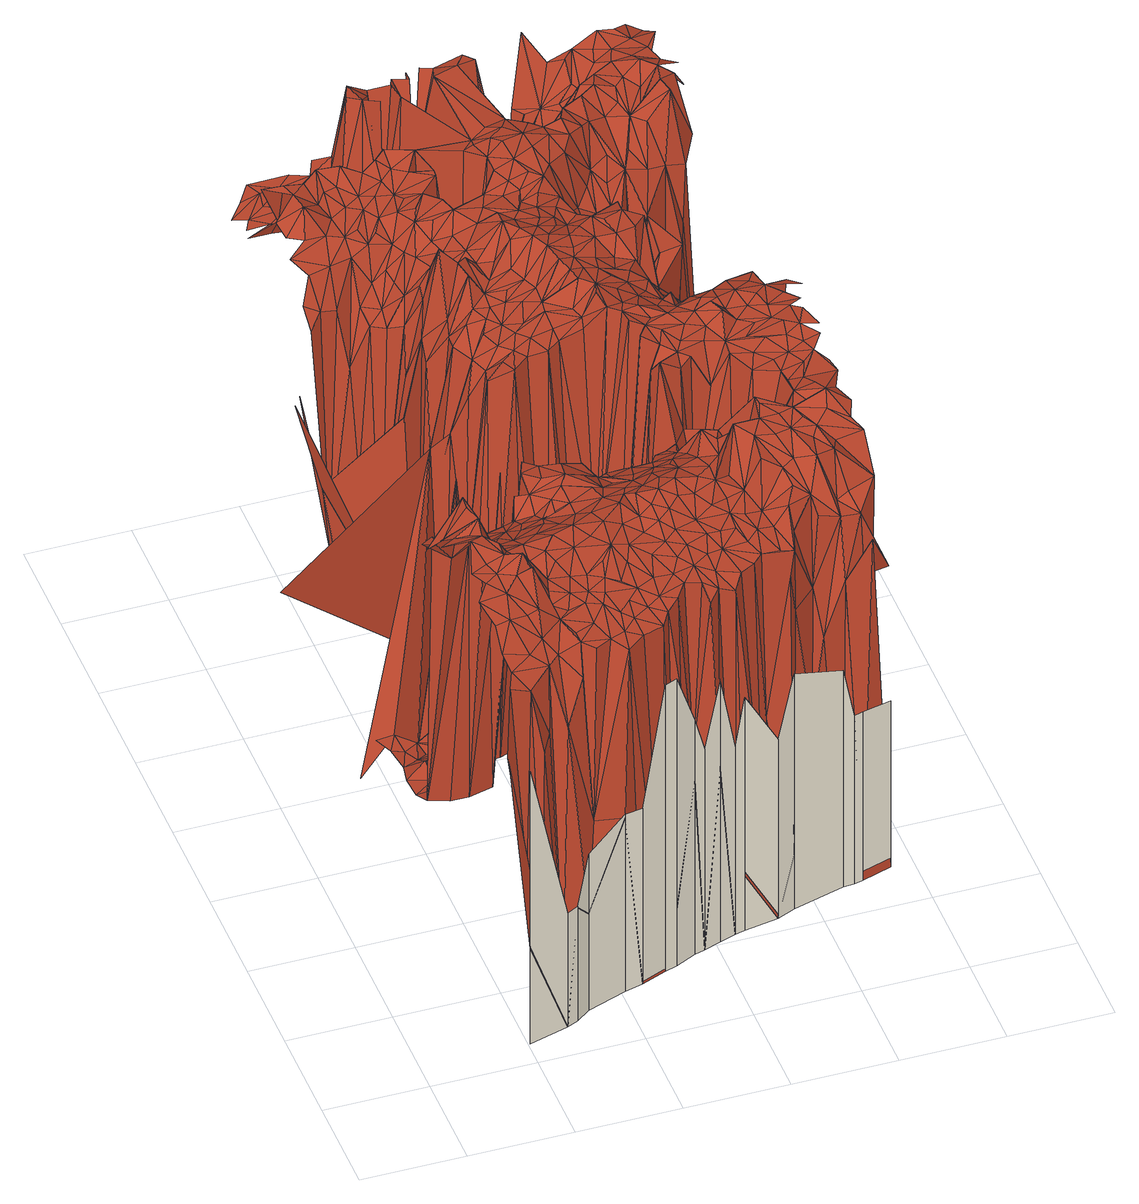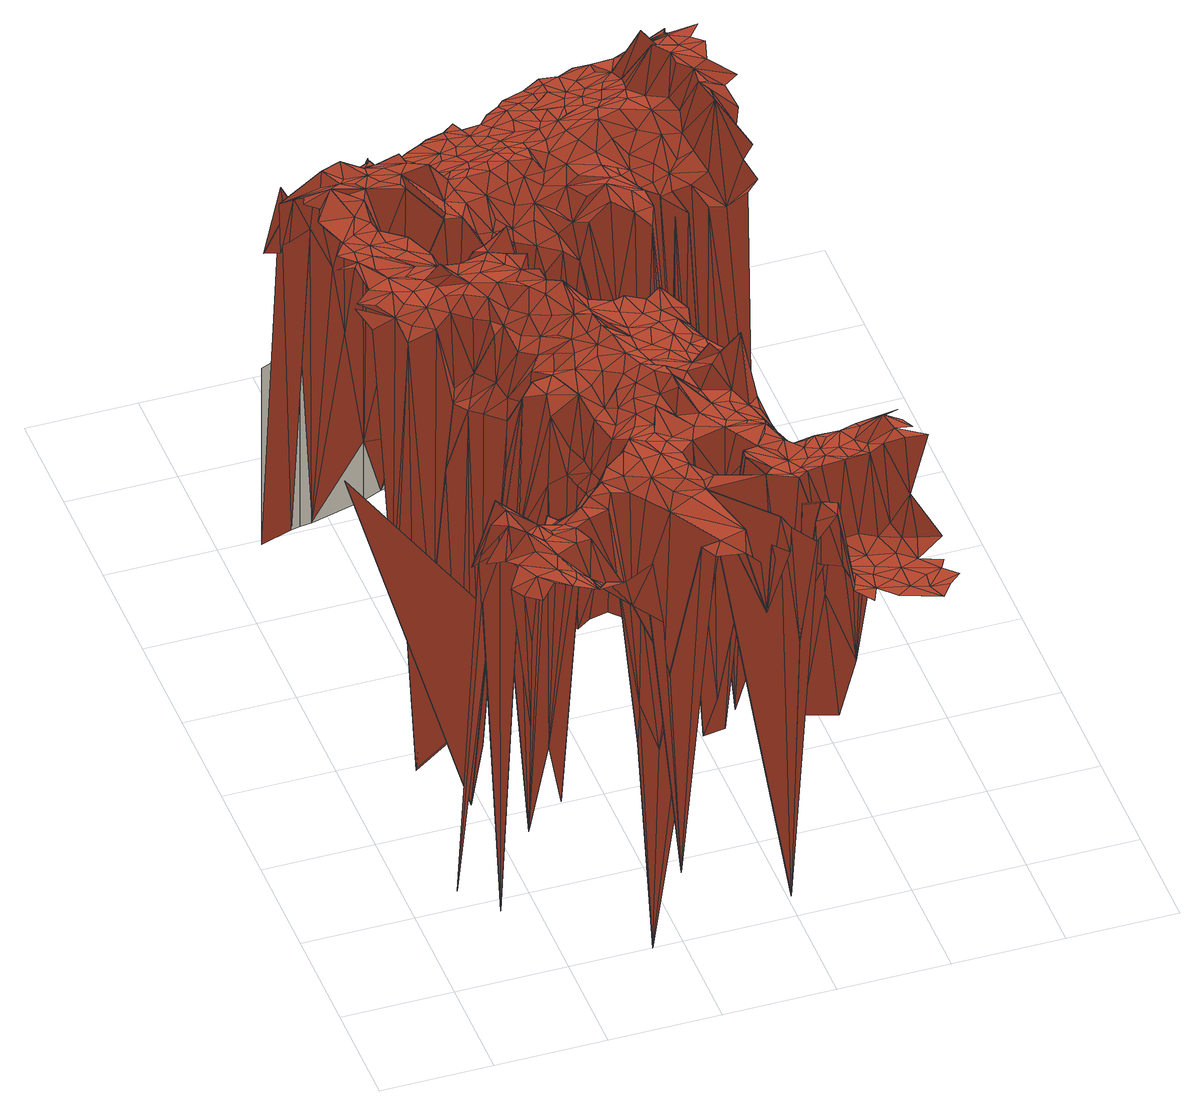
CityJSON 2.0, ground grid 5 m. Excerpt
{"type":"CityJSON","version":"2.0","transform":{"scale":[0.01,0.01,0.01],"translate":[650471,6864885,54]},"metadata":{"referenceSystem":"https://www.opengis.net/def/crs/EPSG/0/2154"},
"CityObjects":{
"building1":{"type":"Building","geometry":[{"type":"MultiSurface","lod":"2","boundaries":[[[0,1,2]],[[3,1,4]],[[5,0,2]],[[1,0,4]],[[6,3,4]],[[3,6,7]],[[0,6,4]],[[0,5,8]],[[8,9,10,11]],[[12,13,7]],[[13,14,15]],[[6,0,16]],[[14,17,15]],[[14,13,12]],[[6,18,7]],[[17,19,20]],[[6,16,21]],[[17,14,19]],[[0,22,16]],[[18,12,7]],[[22,0,8]],[[23,24,20]],[[16,22,21]],[[18,6,21]],[[24,25,26]],[[24,23,25]],[[19,23,20]],[[19,14,27]],[[28,14,12]],[[29,30,31]],[[26,29,31]],[[22,18,21]],[[32,22,8]],[[33,8,11,34]],[[14,28,27]],[[18,28,12]],[[23,19,35]],[[25,36,26]],[[23,36,25]],[[18,22,37]],[[38,19,27]],[[30,39,40]],[[30,29,41]],[[39,42,40]],[[19,38,35]],[[22,32,43]],[[42,44,45]],[[36,29,26]],[[28,18,46]],[[39,30,41]],[[28,38,27]],[[18,37,46]],[[37,22,43]],[[45,44,47]],[[48,23,35]],[[36,23,48]],[[49,33,34,50]],[[29,39,41]],[[42,39,51]],[[29,36,52]],[[44,42,51]],[[38,53,35]],[[54,55,47]],[[37,56,46]],[[57,28,46]],[[57,38,28]],[[55,54,58]],[[39,29,59]],[[60,29,52]],[[39,44,51]],[[36,60,52]],[[61,37,43]],[[44,54,47]],[[53,62,35]],[[38,57,53]],[[62,48,35]],[[61,56,37]],[[29,60,59]],[[56,63,46]],[[36,48,64]],[[54,65,58]],[[44,39,66]],[[63,57,46]],[[66,39,59]],[[60,36,64]],[[57,62,53]],[[54,44,67]],[[68,65,69]],[[44,70,67]],[[56,61,63]],[[48,62,71]],[[70,44,66]],[[72,73,68]],[[65,54,74]],[[57,63,75]],[[76,48,71]],[[65,77,69]],[[48,76,64]],[[60,78,59]],[[79,61,43]],[[62,57,80]],[[63,61,81]],[[72,68,69]],[[82,49,50,83]],[[78,66,59]],[[77,65,74]],[[84,54,67]],[[78,60,64]],[[85,70,66]],[[86,57,75]],[[87,73,88]],[[62,89,71]],[[77,72,69]],[[63,86,75]],[[73,72,88]],[[54,84,74]],[[89,62,80]],[[70,90,67]],[[66,78,91]],[[81,61,92]],[[80,57,93]],[[89,76,71]],[[63,81,92]],[[85,66,91]],[[76,94,64]],[[95,72,77]],[[94,78,64]],[[95,77,74]],[[57,86,93]],[[87,96,97]],[[86,63,92]],[[85,90,70]],[[90,84,67]],[[98,99,97]],[[100,87,88]],[[84,95,74]],[[101,61,79]],[[89,80,93]],[[87,100,96]],[[94,76,102]],[[61,101,92]],[[89,103,76]],[[104,72,105]],[[72,106,88]],[[96,98,97]],[[72,95,105]],[[76,103,102]],[[90,85,91]],[[78,107,91]],[[72,104,106]],[[108,100,88]],[[78,94,109]],[[95,84,110]],[[111,89,93]],[[112,90,91]],[[96,100,113]],[[107,78,109]],[[84,90,110]],[[103,89,111]],[[114,86,92]],[[86,114,93]],[[96,113,98]],[[115,95,110]],[[116,82,83,117]],[[118,94,102]],[[106,119,88]],[[119,108,88]],[[95,120,105]],[[121,104,105]],[[101,79,116]],[[113,100,122]],[[95,115,120]],[[101,123,92]],[[104,121,106]],[[103,118,102]],[[114,111,93]],[[107,124,91]],[[123,114,92]],[[94,118,109]],[[124,112,91]],[[125,100,108]],[[103,111,126]],[[100,125,122]],[[127,90,112]],[[90,128,110]],[[98,113,129]],[[128,115,110]],[[118,103,126]],[[120,121,105]],[[111,114,130]],[[115,128,120]],[[128,90,127]],[[125,113,122]],[[131,132,98]],[[119,125,108]],[[114,123,133]],[[134,107,109]],[[123,101,135]],[[111,136,126]],[[130,114,133]],[[136,111,130]],[[137,119,106]],[[138,101,116]],[[139,127,112]],[[118,134,109]],[[121,137,106]],[[124,107,140]],[[125,141,113]],[[123,142,133]],[[124,139,112]],[[113,143,129]],[[107,134,140]],[[128,144,120]],[[145,121,120]],[[141,143,113]],[[142,123,135]],[[101,138,135]],[[128,127,146]],[[138,116,117,147]],[[148,125,119]],[[119,137,149]],[[148,119,149]],[[144,145,120]],[[136,150,126]],[[142,151,133]],[[127,139,146]],[[139,124,140]],[[152,118,126]],[[153,131,154]],[[121,145,155]],[[156,130,133]],[[128,157,144]],[[134,118,158]],[[137,121,155]],[[157,128,146]],[[131,98,129]],[[125,159,141]],[[156,136,130]],[[144,157,145]],[[149,137,160]],[[150,152,126]],[[148,149,160]],[[151,156,133]],[[125,148,159]],[[161,142,135]],[[118,152,158]],[[151,142,162]],[[134,163,140]],[[163,139,140]],[[139,164,146]],[[138,161,135]],[[165,166,167]],[[136,152,150]],[[145,168,155]],[[136,156,169]],[[145,157,170]],[[152,136,169]],[[168,137,155]],[[164,139,171]],[[164,157,146]],[[129,143,172]],[[142,161,162]],[[173,143,141]],[[137,168,160]],[[154,165,174]],[[139,175,171]],[[176,148,160]],[[177,134,158]],[[156,151,162]],[[178,138,147,179]],[[175,139,163]],[[161,138,180]],[[181,182,183]],[[163,134,184]],[[145,170,185]],[[168,145,185]],[[159,173,141]],[[168,176,160]],[[170,157,186]],[[159,148,187]],[[175,164,171]],[[148,176,187]],[[156,188,169]],[[143,173,189]],[[188,152,169]],[[134,177,184]],[[157,164,190]],[[166,181,183]],[[152,177,158]],[[143,189,172]],[[182,181,191]],[[166,165,192]],[[161,193,162]],[[194,156,162]],[[193,161,180]],[[195,176,168]],[[164,175,190]],[[157,196,186]],[[197,129,172]],[[198,170,186]],[[193,194,162]],[[176,199,187]],[[196,157,190]],[[197,131,129]],[[195,168,185]],[[176,195,199]],[[173,159,187]],[[170,198,185]],[[188,156,200]],[[201,152,188]],[[202,203,191]],[[181,166,204]],[[156,194,200]],[[205,193,180]],[[173,206,189]],[[207,178,179,208]],[[181,202,191]],[[177,152,209]],[[210,175,163]],[[199,173,187]],[[165,211,192]],[[212,213,214]],[[210,163,184]],[[189,206,172]],[[196,198,186]],[[215,166,192]],[[201,188,200]],[[152,201,209]],[[216,203,217]],[[194,193,218]],[[216,212,214]],[[175,219,190]],[[165,154,220]],[[166,221,204]],[[195,222,199]],[[223,195,185]],[[193,205,224]],[[202,181,204]],[[198,223,185]],[[222,173,199]],[[177,225,184]],[[193,224,218]],[[166,215,221]],[[203,202,217]],[[211,165,220]],[[212,226,213]],[[222,195,227]],[[198,196,228]],[[194,229,200]],[[206,173,230]],[[231,201,200]],[[210,219,175]],[[177,209,225]],[[232,226,233]],[[206,234,172]],[[205,235,224]],[[236,196,190]],[[225,210,184]],[[237,232,233]],[[238,215,192]],[[234,197,172]],[[224,235,218]],[[195,239,227]],[[240,194,218]],[[239,195,223]],[[212,216,217]],[[209,201,241]],[[223,198,242]],[[173,222,243]],[[198,228,242]],[[244,207,208,245]],[[246,131,197]],[[211,238,192]],[[219,236,190]],[[229,231,200]],[[131,247,154]],[[194,240,229]],[[230,173,243]],[[235,205,244]],[[234,246,197]],[[131,246,248]],[[221,249,204]],[[215,250,221]],[[154,247,220]],[[251,237,252]],[[249,202,204]],[[253,201,231]],[[235,240,218]],[[206,230,254]],[[255,222,227]],[[196,236,256]],[[234,206,254]],[[201,253,241]],[[247,131,257]],[[209,258,225]],[[210,236,219]],[[258,209,241]],[[196,259,228]],[[238,250,215]],[[226,212,260]],[[226,261,233]],[[262,211,220]],[[221,250,263]],[[264,131,248]],[[261,237,233]],[[239,255,227]],[[265,251,252]],[[202,266,217]],[[246,234,267]],[[222,255,243]],[[249,221,263]],[[268,212,217]],[[259,196,256]],[[269,210,225]],[[231,229,270]],[[271,235,244]],[[272,239,223]],[[228,273,242]],[[272,223,242]],[[131,264,257]],[[247,274,220]],[[265,275,276]],[[249,266,202]],[[237,277,252]],[[246,278,248]],[[279,244,245,280]],[[261,226,260]],[[240,235,281]],[[274,262,220]],[[282,247,257]],[[212,268,260]],[[253,231,270]],[[258,269,225]],[[250,238,283]],[[236,210,284]],[[262,274,211]],[[285,238,211]],[[237,261,286]],[[235,271,287]],[[240,288,229]],[[234,289,267]],[[290,258,241]],[[291,230,243]],[[228,259,273]],[[236,259,256]],[[275,292,293]],[[278,246,267]],[[235,287,281]],[[277,237,286]],[[266,268,217]],[[210,269,284]],[[289,234,254]],[[282,274,247]],[[253,290,241]],[[277,265,252]],[[250,294,263]],[[278,264,248]],[[211,274,295]],[[293,292,296]],[[229,288,270]],[[254,230,297]],[[298,255,239]],[[273,272,242]],[[269,258,299]],[[285,211,295]],[[238,285,283]],[[239,272,300]],[[301,249,263]],[[294,250,283]],[[288,240,281]],[[298,239,300]],[[302,282,257]],[[255,303,243]],[[299,258,304]],[[258,290,304]],[[264,302,257]],[[289,278,267]],[[259,236,305]],[[230,291,297]],[[294,301,263]],[[306,261,260]],[[268,307,260]],[[308,253,270]],[[275,265,309]],[[310,266,249]],[[292,275,311]],[[261,306,286]],[[271,312,287]],[[277,313,265]],[[290,253,314]],[[315,272,273]],[[287,312,281]],[[268,266,316]],[[311,275,309]],[[317,269,299]],[[259,315,273]],[[303,291,243]],[[288,308,270]],[[318,277,286]],[[298,303,255]],[[319,289,254]],[[320,236,284]],[[274,282,321]],[[301,310,249]],[[274,322,295]],[[307,306,260]],[[269,317,284]],[[236,320,305]],[[292,323,296]],[[324,279,280,325]],[[312,288,281]],[[282,302,321]],[[253,308,314]],[[322,285,295]],[[326,294,283]],[[285,326,283]],[[319,254,297]],[[272,315,327]],[[307,268,316]],[[266,310,328]],[[290,329,304]],[[264,278,330]],[[312,271,324]],[[277,318,313]],[[331,299,304]],[[302,264,330]],[[272,332,300]],[[306,318,286]],[[265,313,309]],[[329,290,314]],[[278,289,333]],[[320,259,305]],[[315,259,334]],[[332,298,300]],[[301,294,335]],[[331,317,299]],[[288,312,336]],[[337,266,328]],[[308,288,338]],[[317,320,284]],[[322,274,339]],[[329,331,304]],[[266,337,316]],[[259,320,334]],[[274,321,339]],[[306,307,340]],[[341,294,326]],[[342,272,327]],[[285,322,343]],[[307,316,340]],[[344,292,311]],[[326,285,343]],[[319,345,289]],[[346,278,333]],[[288,336,338]],[[294,341,335]],[[315,347,327]],[[303,298,348]],[[315,334,349]],[[344,323,292]],[[344,311,309]],[[350,312,324]],[[345,319,297]],[[291,351,297]],[[310,337,328]],[[289,345,333]],[[352,310,301]],[[303,351,291]],[[318,306,353]],[[278,354,330]],[[312,350,336]],[[355,324,325,356]],[[308,357,314]],[[342,332,272]],[[358,302,330]],[[354,278,346]],[[321,302,359]],[[298,332,348]],[[347,315,349]],[[360,329,314]],[[352,301,335]],[[313,318,361]],[[362,350,324]],[[331,329,363]],[[364,306,340]],[[334,320,365]],[[317,331,366]],[[313,367,309]],[[357,308,338]],[[368,345,297]],[[316,369,340]],[[347,342,327]],[[351,368,297]],[[310,352,370]],[[371,341,326]],[[320,317,372]],[[310,370,373]],[[306,364,353]],[[374,322,339]],[[322,374,343]],[[302,358,359]],[[321,375,339]],[[337,369,316]],[[337,310,373]],[[341,371,335]],[[374,326,343]],[[357,360,314]],[[376,346,333]],[[336,377,338]],[[334,378,349]],[[361,318,353]],[[351,303,379]],[[329,360,363]],[[303,348,379]],[[380,344,309]],[[323,344,381]],[[336,350,382]],[[354,358,330]],[[372,317,366]],[[313,361,367]],[[369,364,340]],[[378,334,365]],[[350,362,383]],[[332,342,348]],[[371,326,384]],[[345,385,333]],[[386,331,363]],[[326,374,384]],[[371,352,335]],[[375,321,359]],[[331,386,366]],[[376,354,346]],[[387,347,349]],[[370,352,373]],[[377,357,338]],[[377,336,382]],[[388,374,339]],[[375,388,339]],[[385,376,333]],[[320,389,365]],[[390,380,309]],[[391,345,368]],[[387,342,347]],[[367,390,309]],[[369,337,392]],[[351,393,368]],[[378,394,349]],[[389,320,372]],[[358,354,395]],[[337,373,392]],[[394,387,349]],[[364,396,353]],[[360,397,363]],[[351,379,398]],[[385,345,391]],[[396,361,353]],[[354,376,395]],[[364,369,399]],[[360,357,400]],[[342,401,348]],[[402,350,383]],[[397,386,363]],[[350,402,382]],[[352,403,373]],[[358,404,359]],[[357,377,400]],[[383,362,405]],[[371,406,352]],[[348,401,379]],[[389,378,365]],[[407,344,380]],[[393,351,398]],[[406,371,384]],[[393,391,368]],[[405,355,356,408]],[[404,375,359]],[[404,358,395]],[[409,372,366]],[[374,388,410]],[[388,375,411]],[[386,409,366]],[[374,412,384]],[[344,407,381]],[[376,385,413]],[[342,387,414]],[[396,364,399]],[[415,377,382]],[[352,406,403]],[[397,360,416]],[[361,396,417]],[[376,418,395]],[[375,404,411]],[[401,342,414]],[[419,369,392]],[[379,420,398]],[[361,421,367]],[[390,407,380]],[[422,406,384]],[[369,419,399]],[[373,423,392]],[[412,374,410]],[[409,389,372]],[[412,422,384]],[[386,397,424]],[[401,420,379]],[[403,423,373]],[[402,415,382]],[[425,360,400]],[[426,394,378]],[[377,427,400]],[[378,389,428]],[[402,383,405]],[[418,404,395]],[[426,387,394]],[[421,390,367]],[[421,361,417]],[[409,386,424]],[[429,388,411]],[[360,425,416]],[[393,398,430]],[[376,413,431]],[[388,432,410]],[[391,393,433]],[[434,385,391]],[[387,426,414]],[[426,378,428]],[[377,415,435]],[[418,376,431]],[[403,406,436]],[[411,404,437]],[[420,401,438]],[[427,377,439]],[[440,396,399]],[[398,420,430]],[[385,434,413]],[[389,409,441]],[[407,390,442]],[[423,419,392]],[[396,443,417]],[[377,435,439]],[[406,422,444]],[[415,402,445]],[[404,418,446]],[[447,393,430]],[[393,447,433]],[[423,403,448]],[[449,397,416]],[[432,388,429]],[[390,421,442]],[[432,412,410]],[[427,425,400]],[[419,440,399]],[[389,450,428]],[[397,449,424]],[[429,411,437]],[[450,389,441]],[[451,401,414]],[[401,451,438]],[[422,412,452]],[[453,420,438]],[[396,440,454]],[[443,396,454]],[[409,450,441]],[[443,421,417]],[[434,391,433]],[[435,415,445]],[[403,436,455]],[[456,402,405]],[[403,455,448]],[[457,426,428]],[[436,406,455]],[[458,407,442]],[[420,459,430]],[[460,409,424]],[[425,427,439]],[[402,456,445]],[[404,461,437]],[[425,462,416]],[[412,432,452]],[[414,426,463]],[[420,453,459]],[[413,464,431]],[[419,423,465]],[[421,458,442]],[[466,404,446]],[[451,453,438]],[[462,449,416]],[[450,409,467]],[[440,419,465]],[[455,423,448]],[[468,406,444]],[[434,464,413]],[[469,405,408,470]],[[418,466,446]],[[422,468,444]],[[471,429,437]],[[418,431,472]],[[449,460,424]],[[473,447,430]],[[474,425,439]],[[451,414,463]],[[409,460,467]],[[475,407,476]],[[450,477,428]],[[435,474,439]],[[477,457,428]],[[407,458,476]],[[468,422,452]],[[440,478,454]],[[455,406,479]],[[426,457,480]],[[478,443,454]],[[421,443,481]],[[404,466,461]],[[447,482,433]],[[432,429,483]],[[459,473,430]],[[426,484,463]],[[484,426,480]],[[456,485,445]],[[458,421,486]],[[478,440,465]],[[423,487,465]],[[406,468,479]],[[425,474,488]],[[466,418,472]],[[473,489,447]],[[490,435,445]],[[491,450,467]],[[482,434,433]],[[431,464,472]],[[453,492,459]],[[425,493,462]],[[474,435,494]],[[495,471,437]],[[453,451,492]],[[432,496,452]],[[489,482,447]],[[457,477,480]],[[477,450,491]],[[423,455,497]],[[461,495,437]],[[493,425,488]],[[493,449,462]],[[485,490,445]],[[443,498,481]],[[499,421,481]],[[473,459,500]],[[460,449,501]],[[421,499,486]],[[502,429,471]],[[487,423,497]],[[464,434,503]],[[443,478,504]],[[429,502,483]],[[459,492,500]],[[460,501,467]],[[456,505,485]],[[458,506,476]],[[506,458,486]],[[502,432,483]],[[435,490,494]],[[496,468,452]],[[449,493,507]],[[508,484,480]],[[474,509,488]],[[510,451,463]],[[511,478,465]],[[434,482,503]],[[498,443,504]],[[484,510,463]],[[512,491,467]],[[432,502,496]],[[513,474,494]],[[487,511,465]],[[477,508,480]],[[514,455,479]],[[515,449,507]],[[512,477,491]],[[498,499,481]],[[505,490,485]],[[509,493,488]],[[449,515,501]],[[501,512,467]],[[492,451,516]],[[495,502,471]],[[473,517,489]],[[508,518,484]],[[499,506,486]],[[509,474,513]],[[468,514,479]],[[464,519,472]],[[517,473,500]],[[505,456,520]],[[518,510,484]],[[464,521,522]],[[466,523,461]],[[521,464,503]],[[517,482,489]],[[524,464,522]],[[478,511,504]],[[490,513,494]],[[525,466,472]],[[526,487,527]],[[527,487,497]],[[511,487,526]],[[455,528,497]],[[493,515,507]],[[492,529,500]],[[523,495,461]],[[528,455,514]],[[468,496,530]],[[508,477,531]],[[499,498,532]],[[477,512,533]],[[534,451,510]],[[496,502,535]],[[493,509,536]],[[506,499,537]],[[512,501,538]],[[532,498,504]],[[464,524,519]],[[451,534,516]],[[502,495,539]],[[511,526,527]],[[482,540,503]],[[541,509,513]],[[482,517,542]],[[543,517,500]],[[490,541,513]],[[477,533,531]],[[511,532,504]],[[519,525,472]],[[544,490,505]],[[521,524,522]],[[525,523,466]],[[468,545,514]],[[508,546,518]],[[499,532,547]],[[529,543,500]],[[493,548,515]],[[495,523,539]],[[549,496,535]],[[548,493,536]],[[550,512,538]],[[541,490,551]],[[552,492,516]],[[544,505,520]],[[502,553,535]],[[540,521,503]],[[540,482,542]],[[545,468,530]],[[496,549,530]],[[554,469,470,555]],[[556,506,537]],[[456,554,520]],[[492,552,529]],[[499,557,537]],[[512,550,533]],[[557,499,547]],[[553,502,539]],[[546,508,531]],[[490,544,551]],[[509,558,536]],[[559,510,518]],[[515,560,501]],[[501,560,538]],[[561,527,497]],[[509,541,562]],[[517,540,542]],[[511,527,563]],[[545,528,514]],[[518,546,564]],[[532,557,547]],[[553,549,535]],[[517,543,565]],[[528,561,497]],[[524,521,566]],[[558,548,536]],[[558,509,562]],[[567,550,538]],[[552,543,529]],[[557,556,537]],[[534,552,516]],[[523,568,539]],[[524,569,519]],[[559,518,564]],[[559,534,510]],[[540,517,565]],[[548,560,515]],[[569,525,519]],[[570,544,520]],[[568,553,539]],[[521,540,566]],[[523,525,571]],[[549,572,530]],[[573,541,551]],[[557,532,574]],[[569,524,566]],[[553,572,549]],[[560,567,538]],[[527,561,563]],[[546,575,564]],[[544,573,551]],[[545,561,528]],[[576,532,511]],[[554,570,520]],[[568,523,571]],[[543,552,577]],[[543,578,565]],[[579,545,530]],[[552,534,580]],[[556,557,581]],[[582,511,563]],[[541,573,562]],[[572,579,530]],[[534,559,580]],[[525,569,583]],[[548,558,584]],[[585,540,565]],[[560,548,586]],[[578,543,577]],[[540,587,566]],[[588,550,567]],[[533,589,531]],[[550,589,533]],[[553,568,590]],[[591,559,564]],[[581,557,574]],[[572,553,590]],[[548,584,586]],[[575,591,564]],[[589,546,531]],[[525,592,571]],[[573,558,562]],[[587,569,566]],[[592,525,583]],[[573,544,593]],[[580,559,594]],[[532,576,574]],[[576,511,582]],[[558,573,584]],[[595,568,571]],[[560,588,567]],[[587,540,596]],[[561,545,597]],[[598,544,570]],[[578,599,565]],[[552,600,577]],[[599,585,565]],[[575,546,601]],[[552,580,602]],[[603,545,579]],[[540,585,604]],[[605,570,554]],[[606,569,587]],[[607,581,574]],[[544,598,593]],[[572,608,579]],[[588,560,609]],[[561,610,563]],[[550,588,611]],[[600,578,577]],[[612,560,586]],[[613,572,590]],[[559,591,614]],[[540,604,596]],[[545,603,597]],[[614,591,575]],[[572,613,615]],[[608,572,615]],[[568,616,590]],[[610,582,563]],[[580,594,602]],[[584,612,586]],[[569,617,583]],[[560,618,609]],[[619,554,555,620]],[[594,559,621]],[[600,552,602]],[[616,568,595]],[[622,607,574]],[[610,561,597]],[[584,573,623]],[[605,598,570]],[[624,605,554]],[[598,573,593]],[[589,550,611]],[[560,612,618]],[[608,603,579]],[[592,625,571]],[[569,606,617]],[[599,578,626]],[[625,595,571]],[[546,589,601]],[[585,599,604]],[[604,587,596]],[[578,600,626]],[[559,614,621]],[[576,622,574]],[[617,592,583]],[[606,587,627]],[[616,613,590]],[[612,584,623]],[[582,610,628]],[[576,582,628]],[[573,598,623]],[[629,614,575]],[[630,588,609]],[[613,631,615]],[[605,624,632]],[[632,619,620,633]],[[607,622,634]],[[629,575,601]],[[618,630,609]],[[587,604,635]],[[603,636,597]],[[625,616,595]],[[594,637,602]],[[627,587,635]],[[636,610,597]],[[603,608,638]],[[604,599,639]],[[625,592,640]],[[592,617,640]],[[637,594,621]],[[588,641,611]],[[642,608,615]],[[612,630,618]],[[613,616,643]],[[600,644,626]],[[610,645,628]],[[606,627,646]],[[647,599,626]],[[648,612,623]],[[622,649,634]],[[650,600,602]],[[588,630,641]],[[617,606,646]],[[651,605,632]],[[645,576,628]],[[598,652,623]],[[622,576,653]],[[631,642,615]],[[599,647,639]],[[636,603,638]],[[616,625,643]],[[654,598,605]],[[614,655,621]],[[644,600,650]],[[630,612,656]],[[613,657,631]],[[610,636,658]],[[644,647,626]],[[645,610,658]],[[659,589,611]],[[589,659,601]],[[605,651,660]],[[608,642,638]],[[652,661,623]],[[662,612,648]],[[661,648,623]],[[663,604,639]],[[637,650,602]],[[657,613,643]],[[612,662,656]],[[629,655,614]],[[654,605,660]],[[604,663,635]],[[664,625,640]],[[617,664,640]],[[598,654,652]],[[659,629,601]],[[655,637,621]],[[653,576,665]],[[625,666,643]],[[641,667,611]],[[622,653,668]],[[647,644,669]],[[670,627,635]],[[627,670,646]],[[647,663,639]],[[576,645,671]],[[642,636,638]],[[672,617,646]],[[673,622,668]],[[662,630,656]],[[630,667,641]],[[661,652,674]],[[661,662,648]],[[625,664,666]],[[651,632,675]],[[657,642,631]],[[675,632,633,676]],[[576,671,665]],[[652,654,674]],[[672,664,617]],[[677,659,611]],[[644,650,678]],[[666,657,643]],[[647,669,679]],[[629,659,680]],[[650,637,681]],[[669,644,682]],[[655,629,680]],[[637,655,681]],[[667,677,611]],[[636,642,683]],[[667,630,684]],[[636,685,658]],[[685,645,658]],[[670,672,646]],[[662,661,686]],[[630,662,687]],[[650,681,688]],[[644,678,682]],[[663,647,689]],[[651,690,660]],[[664,672,691]],[[663,692,635]],[[647,679,689]],[[693,653,665]],[[690,654,660]],[[645,685,671]],[[692,670,635]],[[685,636,683]],[[666,664,694]],[[680,659,695]],[[630,696,684]],[[697,650,688]],[[668,653,698]],[[642,657,699]],[[666,700,657]],[[642,701,683]],[[659,677,695]],[[678,650,702]],[[703,661,674]],[[669,704,679]],[[655,705,681]],[[677,667,706]],[[707,672,670]],[[654,703,674]],[[696,630,687]],[[671,693,665]],[[704,669,682]],[[708,664,691]],[[701,642,699]],[[655,680,709]],[[696,667,684]],[[661,703,686]],[[654,690,710]],[[664,711,694]],[[650,697,702]],[[700,666,694]],[[681,705,688]],[[672,708,691]],[[667,712,706]],[[692,663,689]],[[653,693,698]],[[713,655,709]],[[654,710,703]],[[657,700,699]],[[692,707,670]],[[655,713,714]],[[672,707,715]],[[716,662,686]],[[679,704,689]],[[705,697,688]],[[712,667,717]],[[667,696,717]],[[678,718,682]],[[671,685,693]],[[705,655,714]],[[662,716,687]],[[711,664,719]],[[708,672,715]],[[720,680,695]],[[701,721,683]],[[718,678,702]],[[722,677,706]],[[677,720,695]],[[664,708,719]],[[718,704,682]],[[721,685,683]],[[723,668,698]],[[711,724,694]],[[724,700,694]],[[680,720,709]],[[707,692,725]],[[696,712,717]],[[712,722,706]],[[726,701,699]],[[700,727,699]],[[728,696,687]],[[685,729,693]],[[703,716,686]],[[704,730,689]],[[731,692,689]],[[697,705,732]],[[722,720,677]],[[700,724,733]],[[700,733,727]],[[707,734,715]],[[735,713,709]],[[721,701,736]],[[724,711,719]],[[697,737,702]],[[701,726,736]],[[716,728,687]],[[693,738,698]],[[727,726,699]],[[734,707,725]],[[692,731,725]],[[685,739,729]],[[718,740,704]],[[734,708,715]],[[739,685,721]],[[737,718,702]],[[713,741,714]],[[742,723,698]],[[712,696,743]],[[696,728,744]],[[741,705,714]],[[720,735,709]],[[730,745,689]],[[737,697,732]],[[738,742,698]],[[745,731,689]],[[746,696,744]],[[729,747,693]],[[705,741,732]],[[733,724,748]],[[727,733,748]],[[713,735,749]],[[750,722,712]],[[704,751,730]],[[752,724,719]],[[741,713,749]],[[696,746,743]],[[740,751,704]],[[747,738,693]],[[740,718,753]],[[750,720,722]],[[718,737,753]],[[726,727,754]],[[708,755,719]],[[756,734,725]],[[724,752,748]],[[739,747,729]],[[757,721,736]],[[735,720,758]],[[750,712,743]],[[734,755,708]],[[731,759,725]],[[726,760,736]],[[757,739,721]],[[761,727,748]],[[751,745,730]],[[762,723,742]],[[720,750,758]],[[759,756,725]],[[763,737,732]],[[751,740,753]],[[727,761,754]],[[741,764,732]],[[742,738,765]],[[755,752,719]],[[731,745,759]],[[760,726,754]],[[747,739,766]],[[752,761,748]],[[738,747,767]],[[764,763,732]],[[739,757,766]],[[768,735,758]],[[735,768,749]],[[734,756,769]],[[737,770,753]],[[771,757,736]],[[772,750,743]],[[773,742,765]],[[768,741,749]],[[751,774,745]],[[760,771,736]],[[775,751,753]],[[773,762,742]],[[755,734,776]],[[761,752,777]],[[745,778,759]],[[752,755,777]],[[779,738,767]],[[738,779,765]],[[778,756,759]],[[776,734,769]],[[745,774,780]],[[750,781,758]],[[763,782,737]],[[778,745,780]],[[764,741,783]],[[774,751,775]],[[771,760,754]],[[756,778,769]],[[784,747,766]],[[741,768,783]],[[761,785,754]],[[781,768,758]],[[782,770,737]],[[747,786,767]],[[782,763,764]],[[757,787,766]],[[788,775,753]],[[785,771,754]],[[770,788,753]],[[771,787,757]],[[789,773,765]],[[747,784,786]],[[785,761,790]],[[786,779,767]],[[779,789,765]],[[787,784,766]],[[762,773,791]],[[768,792,783]],[[774,775,793]],[[774,793,780]],[[782,764,794]],[[795,761,777]],[[792,768,796]],[[797,764,783]],[[771,785,798]],[[782,788,770]],[[799,762,791]],[[800,778,780]],[[789,779,801]],[[775,788,793]],[[779,786,801]],[[761,795,790]],[[764,797,794]],[[787,771,802]],[[787,802,784]],[[803,773,789]],[[773,803,791]],[[755,804,777]],[[793,800,780]],[[805,771,798]],[[797,782,794]],[[788,782,806]],[[786,784,807]],[[802,771,805]],[[808,785,790]],[[803,789,801]],[[785,808,798]],[[784,802,807]],[[803,799,791]],[[788,800,793]],[[806,782,809]],[[786,810,801]],[[800,788,806]],[[811,755,776]],[[799,803,812]],[[795,808,790]],[[804,795,777]],[[809,782,813]],[[811,776,769]],[[808,805,798]],[[803,801,814]],[[778,815,769]],[[808,802,805]],[[816,786,807]],[[802,817,807]],[[801,810,814]],[[808,795,818]],[[802,808,817]],[[800,806,819]],[[812,803,820]],[[816,810,786]],[[821,803,814]],[[800,815,778]],[[795,822,818]],[[817,816,807]],[[822,808,818]],[[803,821,823]],[[755,811,804]],[[822,795,804]],[[803,824,820]],[[825,821,814]],[[810,825,814]],[[808,826,817]],[[824,803,823]],[[808,822,827]],[[808,827,828]],[[810,816,829]],[[826,808,828]],[[821,825,823]],[[830,816,817]],[[825,810,829]],[[826,830,817]],[[827,826,828]],[[824,831,820]],[[829,816,832]],[[816,830,832]],[[811,822,804]],[[811,769,833]],[[825,831,823]],[[831,824,823]],[[822,834,827]],[[830,826,832]],[[822,811,835]],[[826,827,836]],[[834,822,835]],[[825,829,837]],[[831,825,838]],[[829,832,839]],[[832,826,839]],[[827,834,836]],[[825,837,838]],[[811,834,835]],[[837,829,839]],[[826,836,840]],[[841,826,842]],[[826,841,839]],[[843,831,838]],[[826,844,842]],[[836,834,840]],[[834,811,845]],[[844,826,840]],[[837,846,838]],[[847,831,843]],[[846,843,838]],[[848,837,839]],[[841,848,839]],[[849,834,845]],[[845,811,833]],[[850,841,842]],[[834,849,840]],[[846,847,843]],[[844,850,842]],[[846,837,851]],[[837,848,851]],[[841,850,848]],[[849,845,833]],[[852,844,840]],[[847,846,853]],[[849,852,840]],[[848,850,854]],[[850,844,855]],[[856,846,851]],[[848,857,851]],[[858,847,853]],[[844,852,855]],[[846,856,853]],[[857,848,854]],[[850,857,854]],[[857,856,851]],[[859,850,855]],[[860,858,853]],[[857,850,861]],[[856,862,853]],[[863,860,853]],[[862,863,853]],[[862,864,863]]],"semantics":{"surfaces":[{"type":"RoofSurface"},{"type":"WallSurface"}],"values":[0,0,0,0,0,0,0,0,1,0,0,0,0,0,0,0,0,0,0,0,0,0,0,0,0,0,0,0,0,0,0,0,0,1,0,0,0,0,0,0,0,0,0,0,0,0,0,0,0,0,0,0,0,0,0,0,1,0,0,0,0,0,0,0,0,0,0,0,0,0,0,0,0,0,0,0,0,0,0,0,0,0,0,0,0,0,0,0,0,0,0,0,0,0,0,0,0,0,0,0,0,0,0,1,0,0,0,0,0,0,0,0,0,0,0,0,0,0,0,0,0,0,0,0,0,0,0,0,0,0,0,0,0,0,0,0,0,0,0,0,0,0,0,0,0,0,0,0,0,0,0,0,0,0,0,0,0,0,0,0,0,0,0,1,0,0,0,0,0,0,0,0,0,0,0,0,0,0,0,0,0,0,0,0,0,0,0,0,0,0,0,0,0,0,0,0,0,0,0,0,0,0,0,0,0,0,0,0,0,0,0,0,0,0,0,0,0,0,1,0,0,0,0,0,0,0,0,0,0,0,0,0,0,0,0,0,0,0,0,0,0,0,0,0,0,0,0,0,0,0,0,0,0,0,0,0,0,0,0,0,0,0,0,0,0,0,0,0,0,1,0,0,0,0,0,0,0,0,0,0,0,0,0,0,0,0,0,0,0,0,0,0,0,0,0,0,0,0,0,0,0,0,0,0,0,0,0,0,0,0,0,0,0,0,0,1,0,0,0,0,0,0,0,0,0,0,0,0,0,0,0,0,0,0,0,0,0,0,0,0,0,0,0,0,0,0,0,0,0,0,0,0,0,0,0,0,0,0,0,0,0,0,0,0,0,0,0,0,0,0,1,0,0,0,0,0,0,0,0,0,0,0,0,0,0,0,0,0,0,0,0,0,0,0,0,0,0,0,0,0,0,0,0,0,0,0,0,0,0,0,0,0,0,0,0,0,0,0,0,0,0,0,0,0,0,1,0,0,0,0,0,0,0,0,0,0,0,0,0,0,0,0,0,0,0,0,0,0,0,0,0,0,0,0,0,0,0,0,0,0,0,0,0,0,0,0,0,0,0,0,0,0,0,0,0,0,0,0,0,0,0,0,0,0,0,0,0,0,0,0,0,0,0,0,0,0,0,0,0,0,0,0,0,0,0,0,0,0,0,1,0,0,0,0,0,0,0,0,0,0,0,0,0,0,0,0,0,0,0,0,0,0,0,0,0,0,0,0,0,0,0,0,0,0,0,0,0,0,0,0,0,0,0,0,0,0,0,0,0,0,0,0,0,0,0,0,0,0,0,0,0,1,0,0,0,0,0,0,0,0,0,0,0,0,0,0,0,0,0,0,0,0,0,0,0,0,0,0,0,0,0,0,0,0,0,0,0,0,0,0,0,0,0,0,0,0,0,0,0,0,0,0,0,0,0,0,0,0,0,0,0,0,0,0,0,0,0,0,0,0,0,0,0,0,0,0,0,0,0,0,0,0,0,0,0,0,0,0,0,0,0,0,0,0,0,0,0,0,0,0,0,0,0,0,1,0,0,0,0,0,0,0,0,0,0,0,0,0,0,0,0,0,0,0,0,0,0,0,0,0,0,0,0,0,0,0,0,0,0,0,0,0,0,0,0,0,0,0,0,0,0,0,0,0,0,0,0,0,0,0,0,0,0,0,0,0,0,0,0,0,0,0,0,0,0,0,0,0,0,0,0,0,0,0,0,0,0,0,0,0,0,0,0,0,0,0,0,0,0,0,0,0,0,0,0,0,0,0,0,0,0,0,0,0,0,0,0,0,0,0,0,0,1,0,0,0,0,0,0,0,0,0,0,0,0,0,0,0,0,0,0,0,0,0,0,0,0,0,0,0,0,0,0,0,0,0,0,0,0,0,0,0,0,0,0,0,0,0,0,0,0,0,0,0,0,0,0,0,0,0,0,0,0,0,0,0,0,0,0,0,0,0,0,0,0,0,0,0,0,0,0,0,0,0,0,0,0,0,0,0,0,0,0,0,0,0,0,0,0,0,0,0,0,0,0,0,0,0,0,0,0,0,0,0,0,0,0,0,0,0,0,0,0,0,0,0,0,0,0,0,0,0,0,0,0,0,0,0,0,0,0,0,0,0,0,0,0,0,0,0,0,0,0,0,0,0,0,0,0,0,0,0,0,1,0,0,0,0,0,0,0,0,0,0,0,0,0,0,0,0,0,0,0,0,0,0,0,0,0,0,0,0,0,0,0,0,0,0,0,0,0,0,0,0,0,0,0,0,0,0,0,0,0,0,0,0,0,0,0,0,0,0,0,0,0,0,0,0,0,0,0,0,0,0,0,0,0,0,0,0,0,0,0,0,0,0,0,0,0,0,0,0,0,0,0,0,0,0,0,0,0,0,0,0,0,0,0,0,0,0,0,0,0,0,0,0,0,0,0,0,0,0,0,0,0,0,0,1,0,0,0,0,0,0,0,0,0,0,0,0,0,0,0,0,0,0,0,0,0,0,0,0,0,0,0,0,0,0,0,0,0,1,0,0,0,0,0,0,0,0,0,0,0,0,0,0,0,0,0,0,0,0,0,0,0,0,0,0,0,0,0,0,0,0,0,0,0,0,0,0,0,0,0,0,0,0,0,0,0,0,0,0,0,0,0,0,0,0,0,0,0,0,0,0,0,0,0,0,0,0,0,0,0,0,0,0,0,0,0,0,0,0,0,1,0,0,0,0,0,0,0,0,0,0,0,0,0,0,0,0,0,0,0,0,0,0,0,0,0,0,0,0,0,0,0,0,0,0,0,0,0,0,0,0,0,0,0,0,0,0,0,0,0,0,0,0,0,0,0,0,0,0,0,0,0,0,0,0,0,0,0,0,0,0,0,0,0,0,0,0,0,0,0,0,0,0,0,0,0,0,0,0,0,0,0,0,0,0,0,0,0,0,0,0,0,0,0,0,0,0,0,0,0,0,0,0,0,0,0,0,0,0,0,0,0,0,0,0,0,0,0,0,0,0,0,0,0,0,0,0,0,0,0,0,0,0,0,0,0,0,0,0,0,0,0,0,0,0,0,0,0,0,0,0,0,0,0,0,0,0,0,0,0,0,0,0,0,0,0,0,0,0,0,0,0,0,0,0,0,0,0,0,0,0,0,0,0,0,0,0,0,0,0,0,0,0,0,0,0,0,0,0,0,0,0,0,0,0,0,0,0,0,0,0,0,0,0,0,0,0,0,0,0,0,0,0,0,0,0,0,0,0,0,0,0,0,0,0,0,0,0,0,0,0,0,0,0,0,0,0,0,0,0,0,0,0,0,0,0,0,0,0,0,0,0,0,0,0,0,0,0,0,0,0,0,0,0,0,0,0,0,0,0,0,0,0,0,0,0,0,0,0,0,0,0,0,0,0,0,0,0,0,0,0,0,0,0,0,0,0,0,0,0,0,0,0,0,0,0,0,0,0,0,0,0,0,0,0,0,0,0,0,0,0,0,0,0,0,0,0,0,0,0,0,0,0,0,0,0,0,0,0,0,0,0,0,0,0,0,0]}}]}
},
"vertices":[
[546,71,691],[399,113,1718],[391,59,1709],[436,185,2041],[483,100,1047],[470,14,689],[534,192,1998],[466,254,2077],[662,70,141],[470,14,141],[470,14,1700],[662,70,791],[572,316,2099],[445,321,2133],[517,427,2225],[448,413,2221],[570,108,1707],[399,496,2302],[648,279,2044],[535,519,2298],[463,585,2321],[624,202,1722],[670,149,375],[526,626,2326],[419,650,2338],[497,686,2342],[469,810,2383],[604,446,2211],[650,375,2122],[533,839,2372],[428,923,2318],[358,879,2322],[718,96,789],[718,96,141],[718,96,795],[608,596,2321],[587,700,2362],[714,212,1727],[663,461,2219],[548,942,2388],[395,999,2254],[492,899,2339],[422,1053,2207],[786,147,695],[527,1088,2397],[369,1107,2129],[705,318,2059],[428,1154,2101],[653,655,2388],[786,147,141],[786,147,1032],[523,1018,2396],[588,774,2367],[667,552,2386],[526,1229,1935],[391,1236,2048],[798,254,1953],[767,471,2125],[453,1284,2034],[616,900,2216],[646,843,2249],[839,236,1139],[750,550,2145],[818,346,2080],[723,771,2225],[460,1369,459],[635,986,2167],[576,1149,2073],[437,1447,436],[514,1444,445],[610,1058,2123],[761,616,2173],[536,1514,441],[431,1557,433],[616,1265,1984],[816,405,2086],[774,671,2194],[558,1342,451],[733,881,2235],[979,219,1132],[819,518,2123],[882,314,2052],[979,219,141],[979,219,1152],[668,1196,2063],[692,1086,2119],[911,439,2091],[468,1704,381],[533,1609,476],[853,598,2152],[744,1139,2100],[725,982,2181],[957,350,2057],[906,538,2127],[807,793,2248],[644,1335,456],[508,1808,374],[447,1823,384],[494,1907,398],[407,1898,396],[534,1713,398],[1024,296,2018],[837,742,2224],[882,680,2171],[593,1471,441],[651,1419,449],[633,1561,439],[822,956,2212],[602,1675,425],[868,865,2266],[758,1214,2067],[938,596,2139],[797,1092,2132],[580,1849,375],[983,521,2114],[709,1279,1990],[1069,240,141],[1069,240,1145],[939,792,2234],[674,1635,432],[761,1359,461],[739,1490,447],[591,1770,369],[1033,378,2056],[890,1053,2175],[679,1733,404],[959,676,2162],[826,1169,2100],[816,1232,2067],[614,1945,241],[1008,576,2130],[787,2278,1657],[345,1928,172],[1046,469,2090],[972,900,2267],[1114,358,2028],[1032,647,2151],[794,1554,444],[1189,290,141],[908,1116,2146],[939,980,2218],[673,1822,372],[1098,437,2070],[673,1895,395],[841,1305,2144],[822,1393,1147],[898,1195,2106],[1189,290,1776],[754,1700,435],[728,1602,439],[1050,725,2178],[1102,527,2099],[1109,788,2207],[80,2234,1065],[761,2386,428],[832,1467,2152],[1160,579,2111],[901,1276,2163],[1032,840,2235],[782,1796,370],[812,1640,457],[1218,391,2028],[1175,481,2075],[1028,1031,2209],[971,1184,2187],[454,2763,1138],[507,2821,744],[361,2791,1666],[863,1557,447],[1099,621,2132],[904,1404,2179],[962,1105,2170],[828,2047,1654],[863,1867,382],[321,2738,1665],[1032,1113,2206],[821,1717,465],[1114,905,2248],[1248,308,141],[1248,308,1781],[1248,308,461],[493,2901,2024],[422,2919,2062],[437,2858,1964],[1084,975,2248],[943,1501,2158],[969,1311,2207],[854,1779,426],[1159,710,2154],[756,1922,378],[1030,1220,2223],[467,2981,2177],[565,2771,426],[1257,448,2051],[1241,521,2087],[928,1584,444],[1065,1270,2239],[810,2162,38],[993,1422,2184],[885,1690,459],[1248,619,2115],[1192,788,2185],[572,3001,2185],[401,3038,2241],[573,2909,2007],[1350,357,1136],[853,1957,116],[1350,357,141],[1350,357,1480],[1199,895,2213],[1174,1082,2224],[726,2666,1148],[521,3202,2379],[401,3226,2301],[419,3142,2276],[638,2805,1124],[490,3100,2278],[591,3113,2265],[1323,502,2069],[1153,1165,2222],[750,2517,1656],[612,2848,1712],[955,1731,436],[1009,1557,450],[1308,401,1176],[1226,1008,2240],[504,3297,2376],[976,1663,437],[1079,1365,2221],[1342,625,2105],[929,1895,384],[1280,732,2148],[385,3379,2374],[484,3369,2377],[886,2080,1111],[1376,452,1203],[1207,1180,2193],[483,3432,2123],[714,2732,434],[1044,1644,443],[1374,571,2088],[1282,847,2182],[1097,1492,1741],[1016,1786,445],[1400,372,141],[1400,372,1287],[860,2220,1769],[786,2448,147],[823,2273,1448],[681,3030,2180],[703,2844,1931],[383,3549,1960],[485,3534,1972],[1359,781,2160],[976,2057,2167],[1074,1704,447],[1152,1280,2202],[846,2409,1125],[1287,924,2213],[1234,1333,2124],[614,3275,2306],[576,3364,2366],[769,2592,571],[684,2914,1991],[912,2340,2155],[516,3632,1942],[673,3095,2249],[921,2156,2009],[648,3201,2277],[1272,1086,2214],[1387,701,2129],[1483,401,1129],[1151,1567,1550],[1186,1400,2164],[856,2588,2023],[439,3706,1927],[412,3649,1920],[550,3523,1977],[968,2238,2148],[1483,401,141],[1483,401,1630],[1453,564,2073],[846,2499,1960],[764,2793,1943],[1298,1147,2194],[826,2736,1982],[578,3454,2011],[1460,466,2030],[1446,648,2105],[998,2145,2151],[1361,877,2204],[1097,1929,745],[533,3831,1953],[375,3745,1911],[776,2893,1969],[808,2664,1757],[439,3820,1934],[1080,1990,2258],[1137,1704,445],[1307,1036,2251],[1134,1647,448],[757,2975,2057],[925,2426,2143],[1140,1814,441],[1356,960,2235],[1279,1254,2141],[653,3421,2381],[658,3332,2322],[1451,756,2140],[607,3687,1962],[769,3053,2214],[519,3749,1948],[1520,528,2049],[598,3587,1959],[1424,834,2171],[1239,1442,2004],[726,3239,2290],[1365,1101,2225],[645,3499,1989],[1059,2094,2226],[1357,1211,2168],[944,2506,2171],[890,2676,2160],[499,3907,1949],[1561,428,141],[1561,428,1209],[856,2824,2078],[1212,1515,1777],[741,3121,2252],[1424,919,2222],[996,2396,2216],[1409,1023,2258],[1252,1618,447],[1068,2187,2241],[1302,1348,2094],[829,2992,2098],[1531,609,2081],[798,3210,2278],[1525,699,2108],[946,2624,2479],[722,3348,2321],[844,2925,2076],[1304,1615,452],[907,2766,2167],[615,3819,1969],[1121,2124,2251],[1037,2292,2233],[1302,1524,1735],[1256,1734,440],[1305,1421,2057],[1595,519,2021],[1201,1898,429],[877,3046,2190],[723,3476,2010],[1077,2366,2251],[1609,439,141],[1609,439,1473],[1555,794,2142],[1045,2454,2246],[1049,2529,2374],[1531,871,2166],[727,3588,1981],[1609,439,455],[1484,974,2237],[762,3418,2374],[1384,1282,2140],[1448,1127,2231],[718,3668,1983],[1158,2050,2261],[801,3283,2299],[817,3094,2236],[907,2970,2196],[1447,1216,2183],[852,3159,2258],[969,2800,2233],[1030,2613,2388],[1124,2297,2259],[1600,713,2105],[1410,1385,2089],[1259,1848,438],[673,3764,1977],[683,3875,1982],[1642,585,2063],[1668,475,1133],[934,2895,2220],[1159,2215,2268],[1501,1063,2262],[1374,1545,1727],[1006,2687,2236],[1485,1303,2136],[746,3725,1992],[1208,2152,2277],[872,3266,2292],[1249,2029,2289],[1404,1475,2012],[1114,2423,2262],[820,3493,2013],[1562,978,2224],[1262,1957,1673],[854,3385,2337],[1619,797,2136],[1364,1718,443],[1727,527,464],[928,3128,2296],[1117,2509,2272],[1775,469,141],[973,3022,2311],[764,3819,1999],[1775,469,1162],[1551,1165,2225],[1046,2776,2256],[1080,2657,2371],[1042,2851,2258],[1209,2249,2282],[1415,1601,455],[1714,619,2063],[1624,923,2184],[807,3584,1993],[1180,2411,2280],[926,3335,2309],[1345,1861,433],[854,3656,2013],[1016,2925,2265],[955,3253,2289],[1603,1054,2249],[1691,880,2153],[1483,1506,1831],[1694,805,2128],[1500,1362,2112],[1146,2700,2283],[1354,1962,715],[1246,2374,2298],[1132,2797,2285],[1309,2144,2307],[1312,2260,2314],[1761,660,2077],[1002,3095,2323],[1162,2569,2285],[1365,1774,441],[1722,729,2103],[928,3423,2361],[1545,1261,2172],[815,3712,2003],[889,3577,2012],[1049,3003,2319],[1761,591,1187],[1210,2476,2293],[1308,2061,2303],[981,3197,2306],[1674,1026,2232],[1575,1313,2150],[1476,1732,446],[1108,2914,2282],[1425,1830,438],[913,3495,2018],[1060,3171,2332],[1862,507,456],[1541,1446,2075],[848,3789,2016],[1408,1905,432],[1675,1108,2246],[1264,2579,2315],[1703,955,2174],[1524,1670,458],[1319,2320,2317],[986,3381,2326],[1296,2488,2318],[1651,1193,2233],[1150,3018,2337],[1862,507,141],[1862,507,1483],[1216,2664,2305],[1322,2413,2322],[1446,1980,1195],[1785,783,2114],[801,3905,2010],[877,3859,2048],[1623,1388,2115],[980,3465,2373],[1123,3086,2348],[1596,1455,2079],[941,3635,2029],[1437,2131,2347],[1207,2757,2307],[1538,1550,1493],[1858,542,2012],[910,3761,2453],[1049,3325,2335],[1756,867,2142],[1422,2061,2341],[1915,652,2061],[1645,1316,2160],[1508,1867,432],[1792,979,2179],[1853,667,2064],[1288,2655,2418],[1218,2897,2335],[1140,3224,2371],[999,3591,2043],[973,3726,2449],[1469,1961,1332],[1739,1167,2244],[1287,2752,2446],[1421,2204,2342],[1054,3524,1580],[1894,589,1775],[939,3835,2453],[1750,1061,2210],[1655,1492,2074],[1839,878,2128],[1611,1708,2332],[1105,3409,2379],[1712,1323,2274],[1863,788,2102],[1184,3114,2124],[1795,1134,2433],[1601,1820,2444],[1523,2043,2455],[1624,1623,2442],[1436,2426,2447],[1974,590,1139],[1472,2276,2449],[1379,2316,2334],[1383,2628,2435],[1461,2350,2442],[1421,2545,2434],[1097,3365,2272],[1143,3263,2369],[1209,3195,866],[1586,1931,2448],[1272,2981,2346],[1735,1462,1796],[1067,3620,262],[1758,1380,1377],[1673,1764,2420],[1286,2825,2436],[1862,951,2364],[1019,3791,2406],[1764,1257,2259],[1345,2693,2438],[1538,2236,2431],[1932,782,2209],[1514,2156,2448],[1579,2005,2445],[2008,683,1795],[1307,3065,2344],[1716,1574,2077],[1048,3701,2440],[1867,1062,2405],[1324,2907,2359],[1784,1300,2268],[1934,723,2106],[1651,1895,2433],[1357,2799,2398],[2113,576,141],[2113,576,1380],[1043,3873,2369],[1079,3758,1745],[1952,924,2309],[1735,1710,2403],[1919,1145,2423],[1310,3208,864],[1975,859,2250],[1276,3284,1112],[1725,1632,2373],[1607,2075,2432],[1525,2361,2426],[1873,1257,2093],[1432,2711,2410],[1509,2444,2425],[2041,632,1540],[1461,2640,2412],[1396,2857,2394],[2050,832,2201],[1150,3726,2418],[1776,1600,1550],[1365,3404,2368],[1693,1946,2420],[1662,2021,2443],[1379,3022,2350],[1706,1843,2434],[1134,3813,2423],[1306,3337,2375],[1530,2509,2421],[2011,951,2325],[1621,2194,2413],[1961,1051,2395],[1592,2358,2408],[1939,1262,2446],[1961,1457,2095],[1468,2782,2394],[1786,1674,2392],[1542,2603,2416],[2058,754,2141],[1769,1766,2411],[1519,2709,2392],[1633,2302,2398],[1386,3164,2380],[2165,760,2101],[1701,2137,2396],[1771,1942,2431],[1940,1556,1519],[1817,1852,2427],[1423,3075,2381],[1695,2264,2375],[2151,663,1809],[1605,2437,2400],[1169,3904,2371],[1451,3003,2379],[1947,1223,2439],[1386,3250,2390],[1989,1390,1758],[2040,1071,2392],[1487,2869,2380],[1871,1658,2215],[1435,2940,2366],[1539,2793,2367],[1644,2552,2415],[2013,1153,2418],[2165,582,141],[2165,582,1101],[1870,1743,2404],[1226,3769,1953],[2104,906,2353],[2165,582,1099],[1583,2750,2345],[1763,2062,2380],[1676,2375,2368],[1360,3358,2380],[1953,1640,2391],[2086,1178,2415],[1521,2953,2386],[2208,591,141],[2208,591,1106],[1236,3859,2391],[1737,2351,2358],[1483,3176,2411],[1906,1823,2416],[1516,3076,2409],[1759,2204,2351],[1609,2661,2403],[2041,1293,2203],[1574,3034,2401],[1575,2876,2350],[1832,1994,2410],[1436,3351,2403],[1705,2467,2350],[1809,2124,2354],[2127,1022,2355],[1243,3926,2372],[1884,1911,2436],[2269,633,2042],[2175,845,2125],[1324,3785,2442],[2259,766,2086],[1960,1720,2397],[2111,1118,2401],[1618,2945,2341],[1472,3296,2420],[2010,1500,2391],[2252,697,1792],[2192,930,2346],[2160,1071,2378],[1801,2288,2339],[1681,2702,2406],[1444,3451,2383],[1648,2805,2344],[2121,1265,2432],[1355,3885,2400],[1850,2073,2350],[1791,2427,2343],[1508,3410,2399],[1744,2553,2411],[1308,3933,2377],[2231,851,2156],[2354,637,141],[2354,637,1090],[2120,1435,2406],[1936,1981,2445],[1863,2167,2347],[2048,1597,2403],[1979,1817,2491],[1923,2072,2381],[1579,3205,2431],[2166,1187,2416],[1575,3320,2420],[2224,1008,2323],[2226,1127,2411],[1954,1896,2488],[1894,2277,2192],[2375,725,1788],[1718,2645,2425],[1875,2369,2178],[1553,3494,2367],[1709,2858,2183],[2113,1521,2407],[2243,1191,2470],[2017,1884,2433],[1445,3820,2443],[1682,3011,2177],[1702,2929,2172],[1621,3099,2402],[2008,1963,2440],[2363,885,2178],[1952,2164,2170],[2046,1814,2420],[2130,1373,2403],[1822,2479,2216],[1812,2681,2425],[2123,1651,2428],[2317,775,1813],[1744,2778,2194],[2192,1345,2426],[2049,1704,2406],[2115,1771,2420],[1837,2568,2411],[2365,1037,2321],[2221,1265,2453],[2013,2046,2417],[1828,2779,2387],[2188,1531,2420],[1680,3272,2421],[2230,1447,2422],[1493,3897,2430],[1783,2855,2122],[1907,2457,2130],[1746,3080,2133],[1746,2987,2118],[2324,1089,2364],[1633,3412,2389],[1994,2244,2111],[1976,2358,2110],[2117,1880,2430],[1764,2926,2116],[1903,2638,2401],[2209,1623,2443],[1716,3164,2392],[2101,1998,2431],[1643,3534,71],[1682,3356,2396],[2039,2165,2111],[2190,1766,2431],[1532,3833,2442],[2347,1332,2432],[2351,1163,2394],[2026,2308,2102],[2307,1241,2419],[1699,3435,1780],[1834,2924,428],[2228,1717,2446],[2294,1496,2435],[2068,2236,2095],[1865,2849,2089],[2097,2106,2399],[1826,3062,2094],[1956,2746,1779],[1957,2579,1975],[1773,3260,2403],[2269,1565,2434],[2022,2474,423],[1816,3161,2174],[1891,2933,748],[1629,3852,726],[2181,1944,2431],[2201,1857,2431],[1668,3687,1268],[1767,3358,2423],[1709,3534,1190],[2284,1661,2458],[2028,2598,1243],[2187,2060,2406],[1854,3226,2207],[2331,1406,2437],[1653,3780,1750],[2112,2269,1777],[2132,2179,770],[1996,2663,422],[1932,2832,1772],[2062,2448,94],[1727,3614,1465],[2085,2366,423],[2351,1580,2446],[2242,2003,2417],[2292,1817,2434],[1802,3439,2404],[1902,3086,2094],[1801,3539,2123],[1846,3316,2389],[2230,2137,2387],[1750,3696,2096],[1930,3029,2081],[1744,3790,2104],[2319,1721,2488],[2219,2204,129],[2296,1915,2430],[2018,3048,415],[2374,1656,2437],[2359,1865,2417],[1913,3175,2152],[1707,3850,2098],[2284,2184,1420],[1777,3625,2098],[1892,3351,2373],[1808,3760,2143],[2124,3073,1780],[1948,3273,2229],[2290,2115,1091],[1901,3481,2416],[2016,3222,2168],[2347,2024,2400],[1927,3578,2391],[2237,3090,1784],[1771,3906,2474],[2388,1925,2444],[1884,3651,2191],[2529,2198,1772],[1975,3527,2423],[1981,3397,2339],[2025,3109,1485],[2378,2143,410],[1861,3829,2339],[1876,3704,2196],[2093,3151,1938],[1944,3739,2265],[1939,3812,2348],[1966,3681,2269],[2086,3366,2340],[2123,3228,2134],[2053,3291,2217],[2001,3605,2411],[2057,3445,2363],[1987,3859,2357],[2069,3510,2398],[2357,3125,248],[2207,3238,2124],[2176,3150,111],[2148,3308,2336],[2102,3657,2416],[2044,3729,2366],[2118,3549,2408],[2257,3318,2481],[2179,3494,2377],[2149,3406,2350],[2064,3795,2386],[2236,3394,2487],[2274,3191,1813],[2131,3742,2412],[2108,3872,2421],[2199,3556,2483],[2305,3246,2101],[2259,3491,2483],[2190,3637,2441],[2370,3347,2175],[2229,3768,2423],[2269,3558,2394],[2317,3439,2463],[2279,3683,2429],[2314,3614,2405],[2179,3841,2433],[2375,3482,2349],[2247,3895,2399],[2386,3585,2388],[2351,3794,2410],[2309,3838,2391],[2311,3926,1763]
]}
